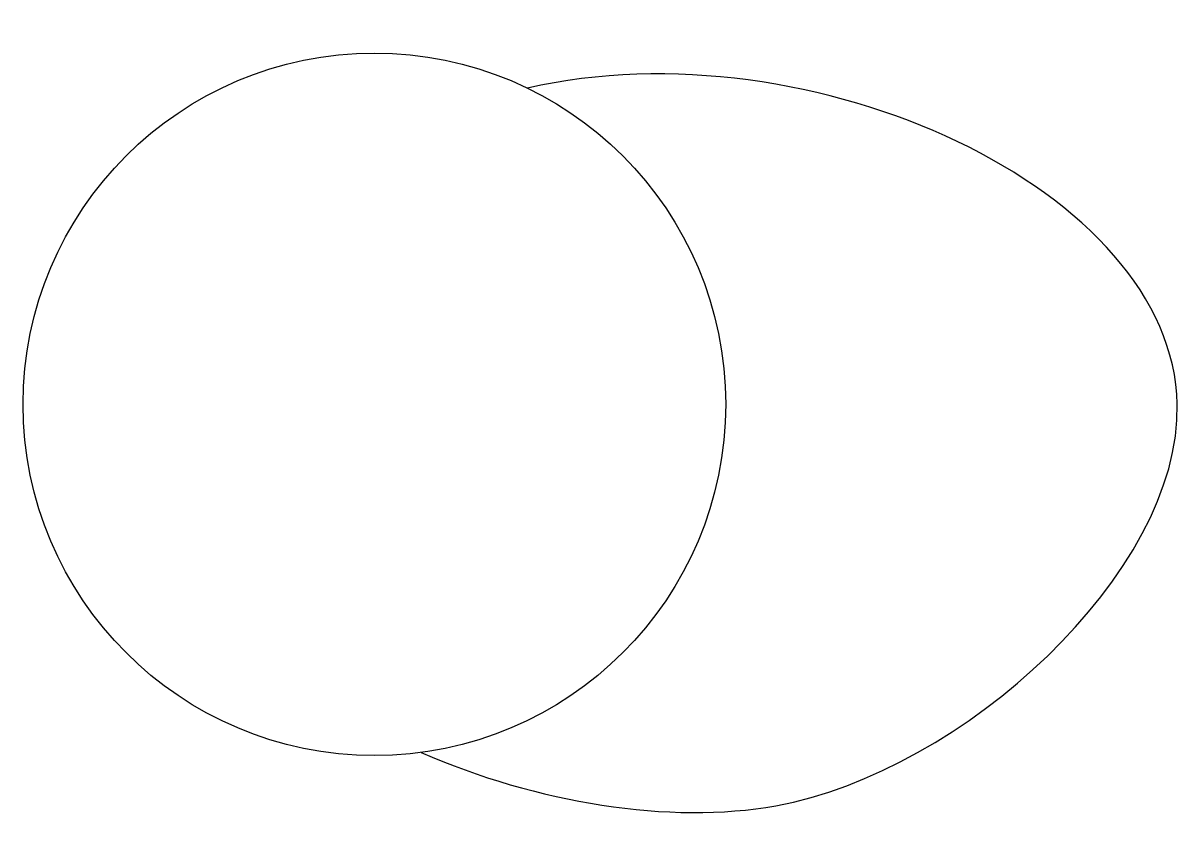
# Model space of a CAD drawing. Header units: millimetres. Extents: x 5 to 28.1, y 5.6 to 21.6.
import ezdxf

# ---------------------------------------------------------------- set-up
doc = ezdxf.new("R2010")
doc.units = ezdxf.units.MM
doc.layers.get('0').update_dxf_attribs({"lineweight": 25})

msp = doc.modelspace()

# ---------------------------------------------------------------- linework, layer by layer
msp.add_circle((12, 14), 7)
msp.add_open_spline([(12.933, 7.062), (15.223, 6.059), (17.89, 5.619), (20, 6), (23.711, 6.671), (33.592, 15.643), (20.714, 21.596), (15.05, 20.301)], degree=3, knots=[17.88696, 17.88696, 17.88696, 17.88696, 24.318876, 24.318876, 24.318876, 35.632585, 49.961663, 49.961663, 49.961663, 49.961663])

doc.saveas('drawing.dxf')
